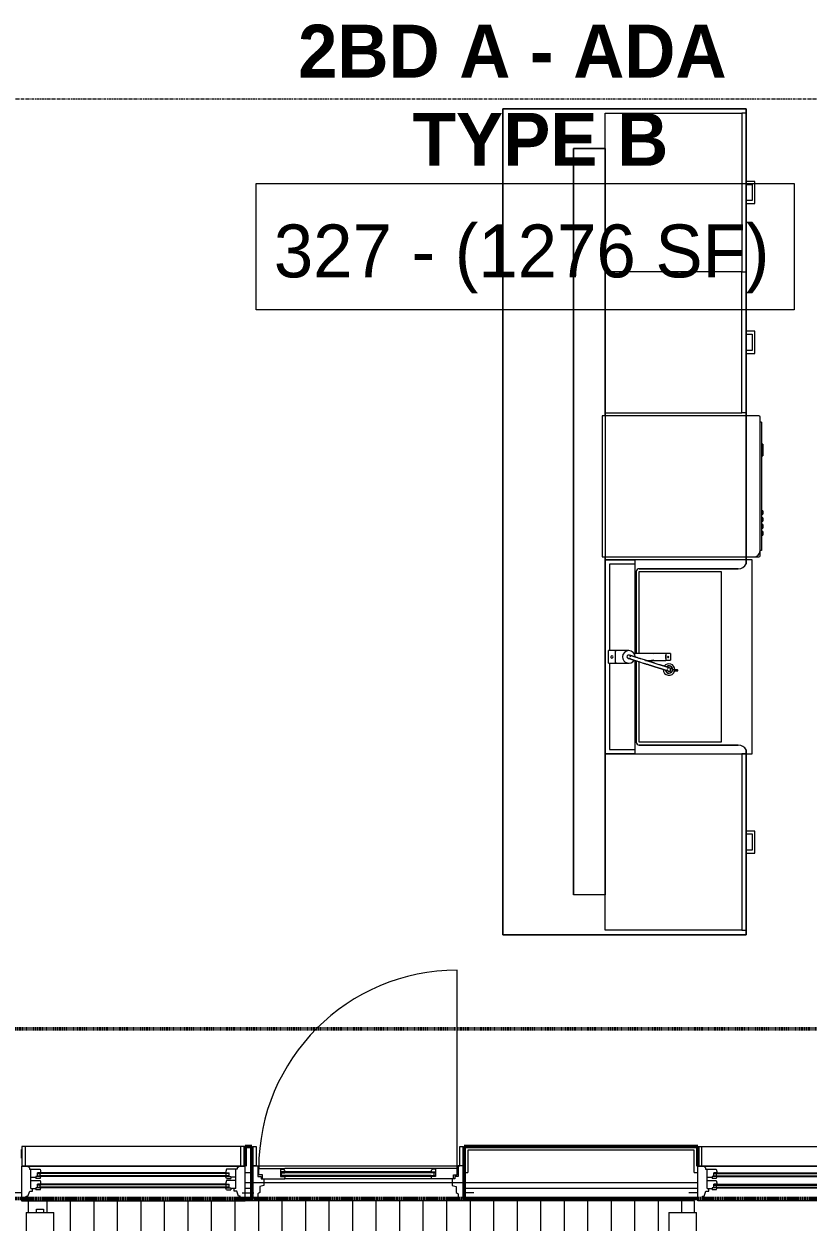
# Model space of a CAD drawing. Header units: inches. Extents: x -4218 to -1830, y 9767 to 12426.
# Drawn here: x -3712.3 to -3579, y 9976.2 to 10180 of the extents above; entities that cross this region are included whole.
import ezdxf

# ---------------------------------------------------------------- set-up
doc = ezdxf.new("R2010")
doc.units = ezdxf.units.IN
doc.header["$MEASUREMENT"] = 0
doc.linetypes.add('Dash 1_16_', pattern=[0.125, 0.0625, -0.0625])
doc.linetypes.add('Grid Line 1_2_', pattern=[0.875, 0.5, -0.125, 0.125, -0.125])
for name, color, linetype, lineweight in [('0-1', 7, 'Continuous', 5), ('0-2', 253, 'Continuous', 9), ('A-AREA-IDEN', 2, 'Continuous', 9), ('A-DOOR-4', 31, 'Continuous', 9), ('A-DOOR-5', 31, 'Continuous', 20), ('A-DOOR-FRAM', 31, 'Continuous', 20), ('A-DOOR-FRAM-2', 31, 'Continuous', 9), ('A-DOOR-GLAZ', 31, 'Continuous', 9), ('A-FLOR-5', 192, 'Continuous', 9), ('A-FLOR-HRAL', 11, 'Continuous', 9), ('A-FLOR-PATT-1', 9, 'Continuous', 9), ('A-GLAZ-1', 151, 'Continuous', 9), ('A-GLAZ-2', 151, 'Continuous', 20), ('A-WALL', 113, 'Continuous', 13), ('A-WALL-3', 254, 'Continuous', 9), ('A-WALL-4', 253, 'Continuous', 9), ('A-WALL-5', 252, 'Continuous', 9), ('A-WALL-8', 113, 'Continuous', 9), ('A-WALL-9', 113, 'Continuous', 50), ('C-PROP-LINE-1', 91, 'Dash 1_16_', 50), ('P-SANR-FIXT-1', 7, 'Continuous', 9), ('P-SANR-FIXT-3', 252, 'Continuous', 9), ('Q-CASE-1', 252, 'Continuous', 9), ('Q-CASE-2', 7, 'Continuous', 9), ('Q-CASE-3', 253, 'Continuous', 9), ('Q-CASE-5', 254, 'Continuous', 9), ('Q-SPCQ-1', 7, 'Continuous', 9), ('Q-SPCQ-2', 253, 'Continuous', 9), ('Q-SPCQ-3', 252, 'Continuous', 9), ('S-GRID-1', 1, 'Grid Line 1_2_', 9)]:
    doc.layers.add(name, color=color, linetype=linetype, lineweight=lineweight)
doc.styles.add('Century Gothic', font='ufonts.com_century-gothic.ttf', dxfattribs={"height": 9})
doc.styles.add('Century Gothic_B', font='GOTHICB.TTF', dxfattribs={"height": 9})

# ---------------------------------------------------------------- blocks, each defined once
blk = doc.blocks.new('Dishwasher_15404 - 34_ counter-V9-BACKGROUND - 3RD FLOOR')
at = {"layer": 'Q-SPCQ-1'}
for p, q in [((26.68, 0), (24.5, 0)), ((26.87, -22.93), (26.87, -0.2)), ((27.12, -1.09), (26.87, -1.09)), ((27.12, -1.09), (27.12, -22.91)), ((27.37, -4.82), (27.12, -4.82)), ((27.37, -4.82), (27.37, -5.81)), ((27.37, -5.81), (27.37, -6.79)), ((27.12, -6.79), (27.37, -6.79)), ((27.37, -16.15), (27.12, -16.15)), ((27.37, -16.15), (27.37, -16.74)), ((27.12, -16.74), (27.37, -16.74)), ((27.37, -17.33), (27.12, -17.33)), ((27.12, -17.92), (27.37, -17.92)), ((27.37, -17.33), (27.37, -17.92)), ((27.37, -18.51), (27.12, -18.51)), ((27.12, -19.1), (27.37, -19.1)), ((27.37, -19.69), (27.12, -19.69)), ((27.12, -20.28), (27.37, -20.28)), ((27.37, -18.51), (27.37, -19.1)), ((27.37, -19.69), (27.37, -20.28)), ((24.5, -24), (25.8, -24)), ((25.8, -24), (26.68, -24)), ((27.12, -22.91), (26.87, -22.91)), ((26.87, -23.8), (26.87, -22.93))]:
    blk.add_line(p, q, dxfattribs=at)
for centre, radius, start, end in [((26.68, -0.2), 0.197, 360, 90), ((26.68, -0.2), 0.197, 15, 90), ((25.8, -22.93), 1.07, 270, 0), ((26.68, -23.8), 0.197, 270, 0)]:
    blk.add_arc(centre, radius, start, end, dxfattribs=at)
at = {"layer": 'Q-SPCQ-2'}
for p, q in [((0.5, 0), (0, 0)), ((0, 0), (0, -24)), ((0, -24), (0.5, -24))]:
    blk.add_line(p, q, dxfattribs=at)
at = {"layer": 'Q-SPCQ-3'}
for p, q in [((24.5, 0), (0.5, 0)), ((0.5, -24), (24.5, -24))]:
    blk.add_line(p, q, dxfattribs=at)
blk = doc.blocks.new('Vanity Cabinet-Double Door - 33_-V10-BACKGROUND - 3RD FLOOR')
at = {"layer": 'Q-CASE-1'}
for p, q in [((-15.76, -5.06), (-15.76, 0)), ((-15.76, 0), (-15.76, -5.06)), ((-15.01, -0.75), (-15.01, -5.06)), ((-0.34, -0.75), (-15.01, -0.75)), ((16.49, -0.75), (1.82, -0.75)), ((16.49, -5.06), (16.49, -0.75)), ((17.24, 0), (17.24, -5.06)), ((17.24, -5.06), (17.24, 0))]:
    blk.add_line(p, q, dxfattribs=at)
at = {"layer": 'Q-CASE-3'}
for p, q in [((-15.76, 0), (17.24, 0)), ((17.24, 0), (-15.76, 0))]:
    blk.add_line(p, q, dxfattribs=at)
at = {"layer": 'Q-CASE-5'}
blk.add_line((17.24, 0), (-15.76, 0), dxfattribs=at)
blk = doc.blocks.new('Base Cabinet 3 Drawer 230 - Base Cabinet 3 Drawer 230 30_-2571672-BACKGROUND - 3RD FLOOR')
at = {"layer": 'Q-CASE-1'}
for p, q in [((-14.26, -23.25), (-14.26, 0)), ((-14.26, 0), (15.74, 0)), ((15.74, 0), (15.74, -23.25)), ((-14.26, -23.25), (-14.26, -24)), ((15.74, -23.25), (-14.26, -23.25)), ((-14.26, -24), (15.74, -24)), ((-1.14, -24), (-0.64, -24)), ((2.61, -24), (2.11, -24)), ((15.74, -24), (15.74, -23.25))]:
    blk.add_line(p, q, dxfattribs=at)
at = {"layer": 'Q-CASE-2'}
for p, q in [((-1.14, -24), (-1.14, -25.5)), ((-0.64, -25), (-0.64, -24)), ((2.11, -24), (2.11, -25)), ((2.61, -25.5), (2.61, -24)), ((-1.14, -25.5), (2.61, -25.5)), ((2.11, -25), (-0.64, -25))]:
    blk.add_line(p, q, dxfattribs=at)
at = {"layer": 'Q-CASE-3'}
for p, q in [((-1.14, -24), (-0.64, -24)), ((2.61, -24), (2.11, -24))]:
    blk.add_line(p, q, dxfattribs=at)
at = {"layer": 'Q-CASE-5'}
for p, q in [((-1.14, -24), (-0.64, -24)), ((2.61, -24), (2.11, -24))]:
    blk.add_line(p, q, dxfattribs=at)
blk = doc.blocks.new('Base Cabinet 3 Drawer 230 - Base Cabinet 3 Drawer 230 24_-2578604-BACKGROUND - 3RD FLOOR')
at = {"layer": 'Q-CASE-1'}
for p, q in [((-11.26, 24), (12.74, 24)), ((-11.26, 23.25), (-11.26, 24)), ((12.74, 23.25), (-11.26, 23.25)), ((-11.26, 23.25), (-11.26, 0)), ((-0.64, 24), (-1.14, 24)), ((2.11, 24), (2.61, 24)), ((12.74, 24), (12.74, 23.25)), ((12.74, 0), (12.74, 23.25)), ((-11.26, 0), (12.74, 0))]:
    blk.add_line(p, q, dxfattribs=at)
at = {"layer": 'Q-CASE-2'}
for p, q in [((2.61, 25.5), (-1.14, 25.5)), ((-1.14, 25.5), (-1.14, 24)), ((-0.64, 24), (-0.64, 25)), ((-0.64, 25), (2.11, 25)), ((2.11, 25), (2.11, 24)), ((2.61, 24), (2.61, 25.5))]:
    blk.add_line(p, q, dxfattribs=at)
at = {"layer": 'Q-CASE-3'}
for p, q in [((-0.64, 24), (-1.14, 24)), ((2.11, 24), (2.61, 24))]:
    blk.add_line(p, q, dxfattribs=at)
at = {"layer": 'Q-CASE-5'}
for p, q in [((-0.64, 24), (-1.14, 24)), ((2.11, 24), (2.61, 24))]:
    blk.add_line(p, q, dxfattribs=at)
blk = doc.blocks.new('Base Cabinet 3 Drawer 230 - Base Cabinet 3 Drawer 230 27_-2571739-BACKGROUND - 3RD FLOOR')
at = {"layer": 'Q-CASE-1'}
for p, q in [((-12.76, -23.25), (-12.76, 0)), ((-12.76, 0), (14.24, 0)), ((14.24, 0), (14.24, -23.25)), ((-12.76, -23.25), (-12.76, -24)), ((14.24, -23.25), (-12.76, -23.25)), ((-12.76, -24), (14.24, -24)), ((-1.14, -24), (-0.64, -24)), ((2.61, -24), (2.11, -24)), ((14.24, -24), (14.24, -23.25))]:
    blk.add_line(p, q, dxfattribs=at)
at = {"layer": 'Q-CASE-2'}
for p, q in [((-1.14, -24), (-1.14, -25.5)), ((-0.64, -25), (-0.64, -24)), ((2.11, -24), (2.11, -25)), ((2.61, -25.5), (2.61, -24)), ((-1.14, -25.5), (2.61, -25.5)), ((2.11, -25), (-0.64, -25))]:
    blk.add_line(p, q, dxfattribs=at)
at = {"layer": 'Q-CASE-3'}
for p, q in [((-1.14, -24), (-0.64, -24)), ((2.61, -24), (2.11, -24))]:
    blk.add_line(p, q, dxfattribs=at)
at = {"layer": 'Q-CASE-5'}
for p, q in [((-1.14, -24), (-0.64, -24)), ((2.61, -24), (2.11, -24))]:
    blk.add_line(p, q, dxfattribs=at)
blk = doc.blocks.new('kitchen_faucet_14143 - kitchen_faucet_14143-V45-BACKGROUND - 3RD FLOOR')
at = {"layer": 'P-SANR-FIXT-1'}
for p, q in [((-7.58, 2.4), (-8.24, 2.4)), ((-8.24, 2.2), (-7.58, 2.2)), ((-6.99, 1.91), (-7.41, 2.04)), ((-7.23, 2.59), (-6.81, 2.46)), ((-6.3, 0.57), (-7.09, 0.57)), ((-7.09, -0.57), (-7.09, 0.57)), ((-2.83, 0.59), (-6.3, 0.59)), ((-6.3, 0.57), (-6.3, 0.59)), ((-6.3, 0.42), (-6.3, 0.5)), ((-6.3, 0.3), (-6.3, 0.4)), ((-6.3, 0.29), (-6.3, 0.15)), ((-6.3, 0.15), (-6.3, 0.29)), ((-6.3, 0.15), (-6.3, -0.15)), ((-6.3, -0.15), (-6.3, 0.15)), ((-3.97, 0.59), (-4.89, 0.59)), ((-0.9, 0.59), (-0.94, 0.59)), ((2.26, 1.08), (0, 1.08)), ((2.34, 1.02), (2.1, 1.02)), ((2.26, 1.08), (2.26, -1.08)), ((3.44, 1.08), (2.34, 1.08)), ((2.34, -1.08), (2.34, 1.08)), ((3.44, 1.08), (3.44, -1.08)), ((-7.09, -0.57), (-6.3, -0.57)), ((-6.3, -0.15), (-6.3, -0.29)), ((-6.3, -0.29), (-6.3, -0.15)), ((-6.3, -0.4), (-6.3, -0.3)), ((-6.3, -0.5), (-6.3, -0.42)), ((-6.3, -0.59), (-6.3, -0.51)), ((-6.3, -0.59), (-0.9, -0.59)), ((-4.89, -0.59), (-3.97, -0.59)), ((0, -1.08), (2.26, -1.08)), ((2.1, -1.02), (2.34, -1.02)), ((2.34, -1.08), (3.44, -1.08))]:
    blk.add_line(p, q, dxfattribs=at)
at = {"layer": 'P-SANR-FIXT-1', "flags": 128}
for points in [[(-6.52, 2.15), (-6.53, 2.23), (-6.56, 2.3), (-6.61, 2.36), (-6.67, 2.41), (-6.74, 2.44), (-6.82, 2.45), (-6.9, 2.44), (-6.97, 2.41), (-7.03, 2.36), (-7.08, 2.3), (-7.1, 2.23), (-7.11, 2.15)], [(-7.11, 2.15), (-7.1, 2.08), (-7.08, 2), (-7.03, 1.94), (-6.97, 1.9), (-6.9, 1.87), (-6.82, 1.86), (-6.74, 1.87), (-6.67, 1.9), (-6.61, 1.94), (-6.56, 2)], [(-6.73, 2.43), (-6.73, 2.43), (-6.73, 2.43), (-6.73, 2.43), (-6.72, 2.43), (-6.72, 2.43), (-6.72, 2.43), (-6.71, 2.43), (-6.71, 2.43), (-6.7, 2.42), (-6.69, 2.42), (-6.68, 2.42), (-6.53, 2.37), (-6.52, 2.37), (-6.5, 2.36), (-6.48, 2.35), (-6.46, 2.35), (-6.44, 2.34), (-6.42, 2.33), (-6.39, 2.33), (-6.37, 2.32), (-6.34, 2.31), (-6.32, 2.3), (-6.29, 2.3), (-6.27, 2.29), (-6.24, 2.28), (-6.21, 2.27), (-6.18, 2.26), (-6.15, 2.25), (-6.12, 2.24), (-6.09, 2.23), (-6.06, 2.22), (-6.03, 2.21), (-5.99, 2.2), (-5.96, 2.19), (-5.92, 2.18), (-5.89, 2.17), (-5.85, 2.16), (-5.81, 2.14), (-5.78, 2.13), (-5.74, 2.12), (-5.7, 2.11), (-5.66, 2.1), (-5.62, 2.08), (-5.58, 2.07), (-5.53, 2.06), (-5.49, 2.04), (-5.45, 2.03), (-5.4, 2.01), (-5.36, 2), (-5.31, 1.99), (-5.27, 1.97), (-5.22, 1.96), (-5.17, 1.94), (-5.12, 1.93), (-5.07, 1.91), (-5.02, 1.9), (-4.97, 1.88), (-4.92, 1.86), (-4.87, 1.85), (-4.82, 1.83), (-4.77, 1.81), (-4.71, 1.8), (-4.66, 1.78), (-4.61, 1.76), (-4.55, 1.75), (-4.5, 1.73), (-4.44, 1.71), (-4.39, 1.69), (-4.33, 1.68), (-4.27, 1.66), (-4.22, 1.64), (-4.16, 1.62), (-4.1, 1.6), (-4.04, 1.59), (-3.99, 1.57), (-3.93, 1.55), (-3.87, 1.53), (-3.81, 1.51), (-3.75, 1.49), (-3.69, 1.47), (-3.63, 1.46), (-3.57, 1.44), (-3.51, 1.42), (-3.45, 1.4), (-3.39, 1.38), (-3.33, 1.36), (-3.27, 1.34), (-3.21, 1.32), (-3.15, 1.31), (-3.09, 1.29), (-3.03, 1.27), (-2.97, 1.25), (-2.92, 1.23), (-2.86, 1.21), (-2.8, 1.19), (-2.74, 1.17), (-2.68, 1.16), (-2.62, 1.14), (-2.56, 1.12), (-2.51, 1.1), (-1.88, 0.9), (-1.83, 0.89), (-1.78, 0.87), (-1.73, 0.85), (-1.67, 0.84), (-1.62, 0.82), (-1.4, 0.75), (-1.35, 0.74), (-1.3, 0.72), (-1.26, 0.71), (-1.21, 0.69), (-1.17, 0.68), (-1.12, 0.66), (-1.08, 0.65), (-1.04, 0.64), (-1, 0.62), (-0.96, 0.61), (-0.92, 0.6), (-0.88, 0.59), (-0.84, 0.57), (-0.8, 0.56), (-0.76, 0.55), (-0.73, 0.54), (-0.69, 0.53), (-0.66, 0.52), (-0.62, 0.51), (-0.59, 0.5), (-0.56, 0.49), (-0.52, 0.47), (-0.49, 0.47), (-0.46, 0.46), (-0.43, 0.45), (-0.4, 0.44), (-0.38, 0.43), (-0.35, 0.42), (-0.32, 0.41), (-0.3, 0.4), (-0.27, 0.4), (-0.25, 0.39), (-0.22, 0.38), (-0.2, 0.37), (-0.18, 0.37), (-0.16, 0.36), (-0.14, 0.35), (-0.12, 0.35), (-0.1, 0.34), (-0.08, 0.34), (-0.06, 0.33), (-0.05, 0.32), (-0.03, 0.32), (-0.02, 0.32), (0, 0.31), (0.01, 0.31), (0.02, 0.3), (0.03, 0.3), (0.04, 0.3), (0.05, 0.29), (0.06, 0.29), (0.07, 0.29), (0.08, 0.28), (0.09, 0.28), (0.09, 0.28), (0.1, 0.28), (0.1, 0.28), (0.11, 0.28), (0.11, 0.28), (0.11, 0.27), (0.11, 0.27), (0.11, 0.27)], [(-6.91, 1.87), (-6.91, 1.87), (-6.91, 1.87), (-6.9, 1.87), (-6.9, 1.87), (-6.9, 1.87), (-6.89, 1.87), (-6.89, 1.86), (-6.88, 1.86), (-6.88, 1.86), (-6.87, 1.86), (-6.86, 1.86), (-6.71, 1.81), (-6.69, 1.8), (-6.68, 1.8), (-6.51, 1.75), (-6.49, 1.74), (-6.46, 1.73), (-6.43, 1.72), (-6.41, 1.71), (-6.38, 1.7), (-6.35, 1.69), (-6.32, 1.68), (-6.29, 1.67), (-6.26, 1.66), (-6.22, 1.65), (-6.19, 1.64), (-6.16, 1.63), (-6.12, 1.62), (-6.09, 1.61), (-6.05, 1.6), (-6.01, 1.59), (-5.98, 1.58), (-5.94, 1.56), (-5.9, 1.55), (-5.86, 1.54), (-5.82, 1.53), (-5.78, 1.51), (-5.74, 1.5), (-5.69, 1.49), (-5.65, 1.47), (-5.61, 1.46), (-5.56, 1.45), (-5.52, 1.43), (-5.47, 1.42), (-5.42, 1.4), (-5.38, 1.39), (-5.33, 1.37), (-5.28, 1.36), (-5.23, 1.34), (-5.18, 1.33), (-4.48, 1.1), (-4.42, 1.09), (-4.36, 1.07), (-4.31, 1.05), (-4.25, 1.03), (-4.19, 1.01), (-4.13, 0.99), (-4.07, 0.98), (-4.02, 0.96), (-3.96, 0.94), (-3.9, 0.92), (-3.84, 0.9), (-3.78, 0.88), (-3.72, 0.86), (-3.66, 0.85), (-3.6, 0.83), (-3.54, 0.81), (-3.48, 0.79), (-3.42, 0.77), (-3.36, 0.75), (-3.3, 0.73), (-3.24, 0.71), (-3.18, 0.69), (-3.12, 0.68), (-3.06, 0.66), (-3, 0.64), (-2.94, 0.62), (-2.88, 0.6), (-2.83, 0.58), (-2.77, 0.56), (-2.71, 0.55), (-2.65, 0.53), (-2.03, 0.33), (-1.98, 0.32), (-1.93, 0.3), (-1.88, 0.28), (-1.83, 0.27), (-1.78, 0.25), (-1.54, 0.18), (-1.49, 0.16), (-1.45, 0.15), (-1.4, 0.13), (-1.36, 0.12), (-1.31, 0.1), (-1.27, 0.09), (-1.23, 0.08), (-1.18, 0.06), (-1.14, 0.05), (-1.1, 0.04), (-1.06, 0.03), (-1.03, 0.01), (-0.99, 0), (-0.95, -0.01), (-0.91, -0.02), (-0.88, -0.03), (-0.84, -0.04), (-0.81, -0.05), (-0.77, -0.07), (-0.74, -0.08), (-0.71, -0.09), (-0.68, -0.1), (-0.65, -0.11), (-0.62, -0.11), (-0.59, -0.12), (-0.56, -0.13), (-0.53, -0.14), (-0.51, -0.15), (-0.48, -0.16), (-0.45, -0.17), (-0.43, -0.17), (-0.41, -0.18), (-0.38, -0.19), (-0.36, -0.2), (-0.34, -0.2), (-0.32, -0.21), (-0.3, -0.21), (-0.28, -0.22), (-0.26, -0.23), (-0.25, -0.23), (-0.23, -0.24), (-0.21, -0.24), (-0.2, -0.25), (-0.18, -0.25), (-0.17, -0.26), (-0.16, -0.26), (-0.15, -0.26), (-0.14, -0.27), (-0.13, -0.27), (-0.12, -0.27), (-0.11, -0.28), (-0.1, -0.28), (-0.09, -0.28), (-0.09, -0.28), (-0.08, -0.28), (-0.08, -0.29), (-0.07, -0.29), (-0.07, -0.29), (-0.07, -0.29), (-0.07, -0.29), (-0.06, -0.29)], [(-0.27, 0.02), (-0.27, -0.06), (-0.24, -0.13), (-0.2, -0.2), (-0.15, -0.25), (-0.08, -0.28), (0, -0.3), (0.08, -0.3), (0.15, -0.28), (0.21, -0.23), (0.27, -0.18)], [(0.27, -0.18), (0.3, -0.11), (0.32, -0.03), (0.31, 0.04), (0.29, 0.12), (0.25, 0.18), (0.19, 0.23), (0.13, 0.27), (0.05, 0.29), (-0.03, 0.28), (-0.1, 0.26), (-0.17, 0.22), (-0.22, 0.16)]]:
    blk.add_lwpolyline(points, dxfattribs=at)
at = {"layer": 'P-SANR-FIXT-1'}
for centre, radius, start, end in [((-6.83, 2.16), 0.984, 176.3754, 180), ((-6.83, 2.16), 0.984, 180, 325.3711), ((-6.83, 2.16), 0.984, 0, 165), ((-6.83, 2.16), 0.63, 10.3084, 180), ((-6.83, 2.16), 0.63, 180, 315), ((-6.83, 2.16), 0.591, 132.8835, 180), ((-6.83, 2.16), 0.591, 180, 191.3603), ((-6.83, 2.16), 0.591, 191.3603, 312.7731), ((-6.83, 2.16), 0.591, 14.7648, 132.8835), ((-6.69, 0), 0.118, 0, 180), ((0, 0), 1.08, 177.6189, 180), ((0, 0), 1.08, 0, 147.4712), ((2.88, 0), 0.197, 360, 180), ((-6.69, 0), 0.118, 180, 360), ((0, 0), 1.08, 180, 360), ((2.88, 0), 0.197, 180, 360)]:
    blk.add_arc(centre, radius, start, end, dxfattribs=at)
for centre, major_axis, ratio, start_param, end_param in [((-8.24, 2.3), (0, 0.0984), 0.984808, 4.712389, 7.853982), ((-8.24, 2.3), (0, 0.0984), 0.984808, 1.570796, 4.712389), ((-3.97, 0), (0, 0.591), 0.906308, 6.021386, 6.806784), ((-3.97, 0), (0, 0.591), 0.906308, 2.617994, 3.403392)]:
    blk.add_ellipse(centre, major_axis=major_axis, ratio=ratio, start_param=start_param, end_param=end_param, dxfattribs=at)
blk = doc.blocks.new('Stainless Steel Farmhous Kitchen Sink - Stainless Steel Farmhous Kitchen Sink-V52-BACKGROUND - 3RD FLOOR')
at = {"layer": 'P-SANR-FIXT-1'}
for p, q in [((-33, 22.2), (-33, 21.18)), ((0, 22.2), (-33, 22.2)), ((0, 21.18), (0, 22.2)), ((-31, 3), (-31, 16.96)), ((-31, 16.96), (-2, 16.96)), ((-2, 16.96), (-2, 3)), ((-17.08, 3), (-31, 3)), ((-2, 3), (-15.65, 3))]:
    blk.add_line(p, q, dxfattribs=at)
at = {"layer": 'P-SANR-FIXT-3'}
for p, q in [((-33, 21.18), (-33, 2.25)), ((0, 2.25), (0, 21.18)), ((-33, 2.25), (-17.09, 2.25)), ((-15.89, 2.25), (0, 2.25))]:
    blk.add_line(p, q, dxfattribs=at)
blk = doc.blocks.new('CTR - 1st Phase - Unit Layouts_rvt-1-BACKGROUND - 3RD FLOOR')
at = {"layer": 'A-WALL-3'}
blk.add_line((-3613.5, 10055.84), (-3613.5, 10088.84), dxfattribs=at)
at = {"layer": 'A-WALL-4'}
for p, q in [((-3618.87, 10158.84), (-3618.87, 10031.84)), ((-3618.87, 10158.84), (-3613.5, 10158.84)), ((-3613.5, 10113.34), (-3613.5, 10158.84)), ((-3613.5, 10088.84), (-3613.5, 10089.34)), ((-3613.5, 10031.84), (-3613.5, 10055.84)), ((-3613.5, 10031.84), (-3618.87, 10031.84))]:
    blk.add_line(p, q, dxfattribs=at)
at = {"layer": 'A-WALL-5'}
for p, q in [((-3618.87, 10031.84), (-3618.87, 10158.84)), ((-3613.5, 10158.84), (-3618.87, 10158.84)), ((-3613.5, 10158.84), (-3613.5, 10031.84)), ((-3613.5, 10031.84), (-3618.87, 10031.84))]:
    blk.add_line(p, q, dxfattribs=at)
at = {"layer": 'A-WALL-8'}
for p, q in [((-3630.87, 10165.59), (-3630.87, 10025.06)), ((-3589.5, 10165.59), (-3630.87, 10165.59)), ((-3630.87, 10165.59), (-3589.5, 10165.59)), ((-3630.87, 10025.06), (-3630.87, 10165.59)), ((-3589.5, 10088.16), (-3589.5, 10165.59)), ((-3589.5, 10165.59), (-3589.5, 10088.16)), ((-3608.18, 10072.93), (-3608.18, 10086.84)), ((-3608.18, 10086.84), (-3608.18, 10072.93)), ((-3607.68, 10087.34), (-3590.83, 10087.34)), ((-3590.83, 10087.34), (-3607.68, 10087.34)), ((-3608.18, 10057.84), (-3608.18, 10071.65)), ((-3608.18, 10071.65), (-3608.18, 10057.84)), ((-3590.83, 10057.34), (-3607.68, 10057.34)), ((-3607.68, 10057.34), (-3590.83, 10057.34)), ((-3589.5, 10025.06), (-3589.5, 10056.52)), ((-3589.5, 10056.52), (-3589.5, 10025.06)), ((-3630.87, 10025.06), (-3589.5, 10025.06)), ((-3589.5, 10025.06), (-3630.87, 10025.06))]:
    blk.add_line(p, q, dxfattribs=at)
for centre, radius, start, end in [((-3590.83, 10088.84), 1.5, 270, 332.9435), ((-3590.83, 10088.84), 1.5, 270, 332.9435), ((-3607.68, 10086.84), 0.5, 90, 180), ((-3607.68, 10086.84), 0.5, 165, 180), ((-3607.68, 10086.84), 0.5, 90, 165), ((-3607.68, 10057.84), 0.5, 180, 270), ((-3607.68, 10057.84), 0.5, 180, 195), ((-3607.68, 10057.84), 0.5, 195, 270), ((-3590.83, 10055.84), 1.5, 27.0565, 90), ((-3590.83, 10055.84), 1.5, 27.0565, 90)]:
    blk.add_arc(centre, radius, start, end, dxfattribs=at)
at = {"layer": '0-2'}
for name, p, rotation in [('Base Cabinet 3 Drawer 230 - Base Cabinet 3 Drawer 230 27_-2571739-BACKGROUND - 3RD FLOOR', (-3613.5, 10150.6), 89.99999999998313), ('Base Cabinet 3 Drawer 230 - Base Cabinet 3 Drawer 230 24_-2578604-BACKGROUND - 3RD FLOOR', (-3613.5, 10126.58), 269.9999999999973), ('Vanity Cabinet-Double Door - 33_-V10-BACKGROUND - 3RD FLOOR', (-3613.5, 10071.6), 89.99999999998313), ('Stainless Steel Farmhous Kitchen Sink - Stainless Steel Farmhous Kitchen Sink-V52-BACKGROUND - 3RD FLOOR', (-3610.68, 10055.84), 269.9999999999936), ('kitchen_faucet_14143 - kitchen_faucet_14143-V45-BACKGROUND - 3RD FLOOR', (-3609.45, 10072.34), 180), ('Base Cabinet 3 Drawer 230 - Base Cabinet 3 Drawer 230 30_-2571672-BACKGROUND - 3RD FLOOR', (-3613.5, 10040.1), 89.99999999998313)]:
    blk.add_blockref(name, p, dxfattribs=dict(at, rotation=rotation))
blk.add_blockref('Dishwasher_15404 - 34_ counter-V9-BACKGROUND - 3RD FLOOR', (-3614, 10113.34), dxfattribs=at)
blk = doc.blocks.new('Window-Double_Hung-Andersen-400_Series-Tilt_Wash - DOUBLE HUNG - COTTAGE - 3RD FLOOR-2889114-BACKGROUND - 3RD FLOOR')
at = {"layer": 'A-GLAZ-1'}
for p, q in [((-16.29, 2.5), (-15.7, 2.5)), ((-16.29, 2.12), (-15.7, 2.12)), ((-15.82, 2.5), (-15.82, 2.12)), ((-15.7, 2.62), (15.7, 2.62)), ((-15.7, 2.5), (15.7, 2.5)), ((-15.7, 2.12), (15.7, 2.12)), ((16.29, 2.5), (15.7, 2.5)), ((16.29, 2.12), (15.7, 2.12)), ((15.82, 2.5), (15.82, 2.12)), ((-16.29, 0.56), (-15.7, 0.56)), ((-16.29, 0.19), (-15.7, 0.19)), ((-15.82, 0.56), (-15.82, 0.19)), ((-15.7, 2), (15.7, 2)), ((-15.7, 0.69), (15.7, 0.69)), ((-15.7, 0.56), (15.7, 0.56)), ((-15.7, 0.19), (15.7, 0.19)), ((-15.7, 0.06), (15.7, 0.06)), ((16.29, 0.56), (15.7, 0.56)), ((16.29, 0.19), (15.7, 0.19)), ((15.82, 0.56), (15.82, 0.19)), ((18.95, -1.06), (-18.95, -1.06)), ((-18.95, -1.06), (-18.95, -4.44)), ((-18.32, -1.06), (-18.32, -4.44)), ((18.32, -1.06), (18.32, -4.44)), ((18.95, -4.44), (18.95, -1.06)), ((-19.01, -3.94), (-19.01, -2.44)), ((-19.01, -2.44), (-18.95, -2.44)), ((-18.95, -3.94), (-19.01, -3.94)), ((18.95, -2.44), (19.01, -2.44)), ((19.01, -3.94), (18.95, -3.94)), ((19.01, -2.44), (19.01, -3.94)), ((-18.95, -4.44), (18.95, -4.44))]:
    blk.add_line(p, q, dxfattribs=at)
at = {"layer": 'A-GLAZ-2'}
for p, q in [((19.01, 4.81), (-19.01, 4.81)), ((-19.01, 4.81), (-19.01, -1.06)), ((-18.2, 4.81), (-18.2, 4)), ((18.2, 4.81), (18.2, 4)), ((19.01, -1.06), (19.01, 4.81)), ((-19.01, 3.44), (-20.51, 3.44)), ((-18.2, 4), (-17.92, 4)), ((-17.92, 4), (-17.61, 3.19)), ((-17.61, 3.19), (-17.14, 3.19)), ((-17.42, 2.75), (-16.57, 2.75)), ((-17.42, 2.75), (-17.42, -0.56)), ((-17.14, 3.19), (-17.14, 2.75)), ((-15.86, 2.97), (-16.57, 2.97)), ((-16.57, 2.62), (-16.57, 2.97)), ((-15.7, 2.62), (-16.57, 2.62)), ((-16.29, 2.62), (-16.29, 2)), ((-15.86, 2.97), (-15.7, 2.62)), ((15.86, 2.97), (15.7, 2.62)), ((15.7, 2.62), (16.57, 2.62)), ((15.86, 2.97), (16.57, 2.97)), ((16.29, 2.62), (16.29, 2)), ((16.57, 2.62), (16.57, 2.97)), ((17.42, 2.75), (16.57, 2.75)), ((17.14, 3.19), (17.14, 2.75)), ((17.61, 3.19), (17.14, 3.19)), ((17.42, 2.75), (17.42, -0.56)), ((17.92, 4), (17.61, 3.19)), ((18.2, 4), (17.92, 4)), ((19.01, 3.44), (20.51, 3.44)), ((-17.42, 1.37), (-15.86, 1.37)), ((-17.42, 0.81), (-16.57, 0.81)), ((-15.86, 1.03), (-16.57, 1.03)), ((-16.57, 0.69), (-16.57, 1.03)), ((-15.7, 0.69), (-16.57, 0.69)), ((-15.7, 2), (-16.29, 2)), ((-16.29, 0.69), (-16.29, 0.06)), ((-15.7, 0.06), (-16.29, 0.06)), ((-15.86, 1.37), (-15.7, 2)), ((-15.86, 1.03), (-15.7, 0.69)), ((-15.86, -0.56), (-15.7, 0.06)), ((15.7, 2), (16.29, 2)), ((15.86, 1.37), (15.7, 2)), ((15.86, 1.03), (15.7, 0.69)), ((15.7, 0.69), (16.57, 0.69)), ((15.7, 0.06), (16.29, 0.06)), ((15.86, -0.56), (15.7, 0.06)), ((17.42, 1.37), (15.86, 1.37)), ((15.86, 1.03), (16.57, 1.03)), ((16.29, 0.69), (16.29, 0.06)), ((16.57, 0.69), (16.57, 1.03)), ((17.42, 0.81), (16.57, 0.81)), ((-19.01, -1.06), (19.01, -1.06)), ((-17.67, -0.78), (-18, -1.06)), ((-17.67, -0.78), (-17.67, -0.56)), ((-17.67, -0.56), (-15.86, -0.56)), ((17.67, -0.56), (15.86, -0.56)), ((17.67, -0.78), (17.67, -0.56)), ((17.67, -0.78), (18, -1.06))]:
    blk.add_line(p, q, dxfattribs=at)
blk = doc.blocks.new('Door-Inswing-Andersen-400_Series-Single - 3_ 0-1_8_ x 6_ 7-1_2_ - 3rd floor-2896229-BACKGROUND - 3RD FLOOR')
at = {"layer": 'A-DOOR-4'}
blk.add_line((16.87, 0.66), (16.87, 34.41), dxfattribs=at)
blk.add_arc((16.87, 0.66), 33.75, 90, 180, dxfattribs=at)
at = {"layer": 'A-DOOR-5'}
for p, q in [((-16.87, -0.41), (-16.87, 0.66)), ((-16.87, 0.66), (-12.44, 0.66)), ((-13.19, 0.66), (-13.19, -0.66)), ((-13.19, 0.66), (-13.19, 0.59)), ((-13.19, 0.59), (-12.67, 0.59)), ((-12.44, 0.09), (-13.19, 0.09)), ((-12.67, 0.59), (-12.47, 0.34)), ((-12.47, 0.34), (-12.44, 0.16)), ((12.44, 0.66), (-12.44, 0.66)), ((-12.44, 0.16), (-12.44, 0.09)), ((16.87, 0.66), (12.44, 0.66)), ((12.47, 0.34), (12.44, 0.16)), ((12.44, 0.16), (12.44, 0.09)), ((12.44, 0.09), (13.19, 0.09)), ((12.67, 0.59), (12.47, 0.34)), ((13.19, 0.59), (12.67, 0.59)), ((13.19, 0.66), (13.19, -0.66)), ((13.19, 0.66), (13.19, 0.59)), ((16.87, -0.41), (16.87, 0.66)), ((-16.26, -0.42), (-16.87, -0.41)), ((-16.26, -1.06), (-16.26, -0.42)), ((-16.26, -1.06), (-12.44, -1.06)), ((-13.19, -0.66), (-12.44, -0.66)), ((-12.44, -0.75), (-12.47, -1.06)), ((-12.44, -0.66), (-12.44, -0.75)), ((12.44, -1.06), (-12.44, -1.06)), ((12.44, -0.66), (12.44, -0.75)), ((13.19, -0.66), (12.44, -0.66)), ((12.44, -0.75), (12.47, -1.06)), ((16.26, -1.06), (12.44, -1.06)), ((16.26, -0.42), (16.87, -0.41)), ((16.26, -1.06), (16.26, -0.42))]:
    blk.add_line(p, q, dxfattribs=at)
at = {"layer": 'A-DOOR-FRAM'}
for p, q in [((-18.06, -4.75), (-18.06, 1.12)), ((-18.06, 1.12), (-17.03, 1.12)), ((-17.69, 1.12), (-18.06, 1.12)), ((-18.06, 1.12), (-17.94, 1.12)), ((-18.06, -4.44), (-18.06, 1.12)), ((-17.31, 1.12), (17.31, 1.12)), ((-17.03, 1.12), (-17.03, -0.66)), ((17.03, 1.12), (17.03, -0.66)), ((18.06, 1.12), (17.03, 1.12)), ((17.94, 1.12), (18.06, 1.12)), ((18.06, -4.75), (18.06, 1.12)), ((18.06, 1.12), (18.06, -4.44)), ((-17.03, -0.66), (-16.45, -0.66)), ((-16.45, -0.66), (-16.45, -1.09)), ((-16.45, -1.09), (-16, -1.09)), ((-16, -1.09), (-16, -2.23)), ((16.45, -1.09), (16, -1.09)), ((16, -1.09), (16, -2.23)), ((16.45, -0.66), (16.45, -1.09)), ((17.03, -0.66), (16.45, -0.66)), ((-19.69, -3.44), (-18.06, -3.44)), ((-16.69, -3.39), (-17.03, -3.63)), ((-17.03, -3.63), (-17.03, -4.75)), ((-16, -2.23), (-16.69, -2.39)), ((-16.69, -2.39), (-16.69, -3.39)), ((16, -2.23), (16.69, -2.39)), ((16.69, -2.39), (16.69, -3.39)), ((16.69, -3.39), (17.03, -3.63)), ((17.03, -3.63), (17.03, -4.75)), ((19.69, -3.44), (18.06, -3.44)), ((-18.06, -4.8), (-18.06, -4.44)), ((-18.06, -4.75), (-17.03, -4.75)), ((18.06, -4.75), (17.03, -4.75)), ((18.06, -4.44), (18.06, -4.8))]:
    blk.add_line(p, q, dxfattribs=at)
at = {"layer": 'A-DOOR-FRAM-2'}
for p, q in [((-17.94, 4.44), (-17.31, 4.44)), ((-17.94, 1.12), (-17.94, 4.44)), ((-17.31, 4.44), (-17.31, 1.12)), ((17.31, 4.44), (17.94, 4.44)), ((17.31, 1.12), (17.31, 4.44)), ((17.94, 4.44), (17.94, 1.12)), ((-17.31, 1.12), (-17.94, 1.12)), ((17.94, 1.12), (17.31, 1.12))]:
    blk.add_line(p, q, dxfattribs=at)
at = {"layer": 'A-DOOR-GLAZ'}
for p, q in [((12.44, 0.09), (-12.44, 0.09)), ((-13.19, -0.06), (-12.44, -0.06)), ((-12.44, -0.5), (-13.19, -0.5)), ((-12.98, -0.5), (-12.98, -0.06)), ((12.44, -0.06), (-12.44, -0.06)), ((12.44, -0.5), (-12.44, -0.5)), ((12.44, -0.66), (-12.44, -0.66)), ((13.19, -0.06), (12.44, -0.06)), ((12.44, -0.5), (13.19, -0.5)), ((12.98, -0.5), (12.98, -0.06))]:
    blk.add_line(p, q, dxfattribs=at)
blk = doc.blocks.new('Window-Double_Hung-Andersen-400_Series-Tilt_Wash - DOUBLE HUNG - COTTAGE - 3RD FLOOR-2888871-BACKGROUND - 3RD FLOOR')
at = {"layer": 'A-GLAZ-1'}
for p, q in [((-18.95, 4.44), (18.95, 4.44)), ((-18.95, 1.06), (-18.95, 4.44)), ((-18.32, 1.06), (-18.32, 4.44)), ((18.32, 1.06), (18.32, 4.44)), ((18.95, 4.44), (18.95, 1.06)), ((-19.01, 2.44), (-19.01, 3.94)), ((-19.01, 3.94), (-18.95, 3.94)), ((-18.95, 2.44), (-19.01, 2.44)), ((18.95, 3.94), (19.01, 3.94)), ((19.01, 2.44), (18.95, 2.44)), ((19.01, 3.94), (19.01, 2.44)), ((18.95, 1.06), (-18.95, 1.06)), ((-16.29, -0.19), (-15.7, -0.19)), ((-16.29, -0.56), (-15.7, -0.56)), ((-15.82, -0.56), (-15.82, -0.19)), ((-15.7, -0.06), (15.7, -0.06)), ((-15.7, -0.19), (15.7, -0.19)), ((-15.7, -0.56), (15.7, -0.56)), ((-15.7, -0.69), (15.7, -0.69)), ((-15.7, -2), (15.7, -2)), ((16.29, -0.19), (15.7, -0.19)), ((16.29, -0.56), (15.7, -0.56)), ((15.82, -0.56), (15.82, -0.19)), ((-16.29, -2.13), (-15.7, -2.13)), ((-16.29, -2.5), (-15.7, -2.5)), ((-15.82, -2.5), (-15.82, -2.13)), ((-15.7, -2.13), (15.7, -2.13)), ((-15.7, -2.5), (15.7, -2.5)), ((-15.7, -2.63), (15.7, -2.63)), ((16.29, -2.13), (15.7, -2.13)), ((16.29, -2.5), (15.7, -2.5)), ((15.82, -2.5), (15.82, -2.13))]:
    blk.add_line(p, q, dxfattribs=at)
at = {"layer": 'A-GLAZ-2'}
for p, q in [((-19.01, 1.06), (19.01, 1.06)), ((-19.01, -4.81), (-19.01, 1.06)), ((-17.67, 0.78), (-18, 1.06)), ((-17.67, 0.78), (-17.67, 0.56)), ((-17.67, 0.56), (-15.86, 0.56)), ((-17.42, -2.75), (-17.42, 0.56)), ((-15.86, 0.56), (-15.7, -0.06)), ((15.86, 0.56), (15.7, -0.06)), ((17.67, 0.56), (15.86, 0.56)), ((17.42, -2.75), (17.42, 0.56)), ((17.67, 0.78), (18, 1.06)), ((17.67, 0.78), (17.67, 0.56)), ((19.01, 1.06), (19.01, -4.81)), ((-17.42, -0.81), (-16.57, -0.81)), ((-17.42, -1.38), (-15.86, -1.38)), ((-16.57, -0.69), (-16.57, -1.03)), ((-15.7, -0.69), (-16.57, -0.69)), ((-15.86, -1.03), (-16.57, -1.03)), ((-16.29, -0.69), (-16.29, -0.06)), ((-15.7, -0.06), (-16.29, -0.06)), ((-16.29, -2.63), (-16.29, -2)), ((-15.7, -2), (-16.29, -2)), ((-15.86, -1.03), (-15.7, -0.69)), ((-15.86, -1.38), (-15.7, -2)), ((15.7, -0.06), (16.29, -0.06)), ((15.86, -1.03), (15.7, -0.69)), ((15.7, -0.69), (16.57, -0.69)), ((15.86, -1.38), (15.7, -2)), ((15.7, -2), (16.29, -2)), ((15.86, -1.03), (16.57, -1.03)), ((17.42, -1.38), (15.86, -1.38)), ((16.29, -0.69), (16.29, -0.06)), ((16.29, -2.63), (16.29, -2)), ((16.57, -0.69), (16.57, -1.03)), ((17.42, -0.81), (16.57, -0.81)), ((-19.01, -3.44), (-20.51, -3.44)), ((-18.2, -4), (-17.92, -4)), ((-18.2, -4.81), (-18.2, -4)), ((-17.92, -4), (-17.61, -3.19)), ((-17.61, -3.19), (-17.14, -3.19)), ((-17.42, -2.75), (-16.57, -2.75)), ((-17.14, -3.19), (-17.14, -2.75)), ((-16.57, -2.63), (-16.57, -2.97)), ((-15.7, -2.63), (-16.57, -2.63)), ((-15.86, -2.97), (-16.57, -2.97)), ((-15.86, -2.97), (-15.7, -2.63)), ((15.86, -2.97), (15.7, -2.63)), ((15.7, -2.63), (16.57, -2.63)), ((15.86, -2.97), (16.57, -2.97)), ((16.57, -2.63), (16.57, -2.97)), ((17.42, -2.75), (16.57, -2.75)), ((17.14, -3.19), (17.14, -2.75)), ((17.61, -3.19), (17.14, -3.19)), ((17.92, -4), (17.61, -3.19)), ((18.2, -4), (17.92, -4)), ((18.2, -4.81), (18.2, -4)), ((19.01, -3.44), (20.51, -3.44)), ((19.01, -4.81), (-19.01, -4.81))]:
    blk.add_line(p, q, dxfattribs=at)
blk = doc.blocks.new('Railing - Baluster_01-2700443-BACKGROUND - 3RD FLOOR')
at = {"layer": 'A-FLOR-HRAL'}
for p, q in [((-0.59, 1.18), (0.59, 1.18)), ((-0.59, 0.59), (-0.59, 1.18)), ((0.59, 1.18), (0.59, 0.59))]:
    blk.add_line(p, q, dxfattribs=at)
blk = doc.blocks.new('Railing - Railing-2700304-BACKGROUND - 3RD FLOOR')
at = {"layer": 'A-FLOR-HRAL'}
for p, q in [((-3711.97, 9977.83), (-3711.97, 9914.58)), ((-3711.97, 9977.83), (-3711.5, 9977.83)), ((-3711.5, 9977.83), (-3707.72, 9977.83)), ((-3707.72, 9977.83), (-3707.25, 9977.83)), ((-3707.25, 9919.3), (-3707.25, 9977.83)), ((-3602.65, 9977.83), (-3602.65, 9919.3)), ((-3602.65, 9977.83), (-3602.18, 9977.83)), ((-3602.18, 9977.83), (-3598.4, 9977.83)), ((-3598.4, 9977.83), (-3597.92, 9977.83)), ((-3597.92, 9914.58), (-3597.92, 9977.83)), ((-3602.65, 9919.3), (-3707.25, 9919.3)), ((-3711.97, 9914.58), (-3597.92, 9914.58))]:
    blk.add_line(p, q, dxfattribs=at)
for points, knots in [([(-3707.72, 9918.83), (-3707.68, 9918.87), (-3707.62, 9918.93), (-3707.54, 9919.01), (-3707.49, 9919.06), (-3707.46, 9919.09), (-3707.42, 9919.13), (-3707.39, 9919.16), (-3707.37, 9919.18), (-3707.34, 9919.21), (-3707.31, 9919.24), (-3707.28, 9919.27), (-3707.26, 9919.29), (-3707.25, 9919.3), (-3707.25, 9919.3)], [0, 0, 0, 0, 0.166667, 0.25, 0.333333, 0.375, 0.416667, 0.5, 0.541667, 0.583333, 0.666667, 0.75, 0.833333, 1, 1, 1, 1]), ([(-3602.18, 9918.83), (-3602.22, 9918.87), (-3602.28, 9918.93), (-3602.36, 9919.01), (-3602.4, 9919.06), (-3602.44, 9919.09), (-3602.47, 9919.13), (-3602.5, 9919.16), (-3602.53, 9919.18), (-3602.56, 9919.21), (-3602.59, 9919.24), (-3602.61, 9919.27), (-3602.64, 9919.29), (-3602.65, 9919.3), (-3602.65, 9919.3)], [0, 0, 0, 0, 0.166667, 0.25, 0.333333, 0.375, 0.416667, 0.5, 0.541667, 0.583333, 0.666667, 0.75, 0.833333, 1, 1, 1, 1]), ([(-3711.97, 9914.58), (-3711.97, 9914.58), (-3711.96, 9914.59), (-3711.94, 9914.61), (-3711.91, 9914.64), (-3711.88, 9914.67), (-3711.86, 9914.69), (-3711.83, 9914.72), (-3711.79, 9914.76), (-3711.75, 9914.8), (-3711.71, 9914.84), (-3711.67, 9914.88), (-3711.6, 9914.95), (-3711.54, 9915.01), (-3711.5, 9915.05)], [0, 0, 0, 0, 0.166667, 0.25, 0.333333, 0.416667, 0.458333, 0.5, 0.583333, 0.666667, 0.708333, 0.75, 0.833333, 1, 1, 1, 1]), ([(-3597.92, 9914.58), (-3597.92, 9914.58), (-3597.93, 9914.59), (-3597.96, 9914.61), (-3597.99, 9914.64), (-3598.01, 9914.67), (-3598.04, 9914.69), (-3598.07, 9914.72), (-3598.11, 9914.76), (-3598.15, 9914.8), (-3598.19, 9914.84), (-3598.22, 9914.88), (-3598.29, 9914.95), (-3598.35, 9915.01), (-3598.4, 9915.05)], [0, 0, 0, 0, 0.166667, 0.25, 0.333333, 0.416667, 0.458333, 0.5, 0.583333, 0.666667, 0.708333, 0.75, 0.833333, 1, 1, 1, 1])]:
    blk.add_open_spline(points, degree=3, knots=knots, dxfattribs=at)
blk.add_blockref('Railing - Baluster_01-2700443-BACKGROUND - 3RD FLOOR', (-3709.61, 9977.24))
blk = doc.blocks.new('Family - ___-2835860-BACKGROUND - 3RD FLOOR')
at = {"layer": 'C-PROP-LINE-1'}
blk.add_line((-2636.92, 9980.19), (-3860.72, 9980.19), dxfattribs=at)
blk = doc.blocks.new('Family - ___-2835903-BACKGROUND - 3RD FLOOR')
at = {"layer": 'C-PROP-LINE-1'}
blk.add_line((-2096.45, 10009.09), (-3831.82, 10009.09), dxfattribs=at)
blk = doc.blocks.new('Family - ___-2835932-BACKGROUND - 3RD FLOOR')
at = {"layer": 'C-PROP-LINE-1'}
blk.add_line((-2067.55, 9980.19), (-3860.72, 9980.19), dxfattribs=at)

msp = doc.modelspace()

# ---------------------------------------------------------------- hatches: boundary and pattern name
at = {"layer": 'A-FLOR-PATT-1'}
h = msp.add_hatch(dxfattribs=at)
h.set_pattern_fill('FP_11', color=256, style=0, pattern_type=2)
h.set_pattern_definition([(90, (-2936.413, 11021.939), (-4, 2e-16), []), (180, (-2936.413, 11021.939), (-8, -8), [4, -28]), (180, (-2940.413, 11037.939), (-8, -8), [4, -28])])
h.paths.add_polyline_path([(-3707.2, 9919.3), (-3602.65, 9919.3), (-3602.63, 9977.83), (-3598.29, 9977.83), (-3598.29, 9979.83), (-3711.61, 9979.81), (-3711.61, 9977.83), (-3710.2, 9977.83), (-3710.2, 9978.42), (-3709.02, 9978.42), (-3709.02, 9977.83), (-3707.25, 9977.83), (-3707.21, 9919.3)], flags=0)

# ---------------------------------------------------------------- linework, layer by layer
at = {"layer": 'A-AREA-IDEN', "flags": 128}
msp.add_lwpolyline([(-3672.83, 10152.89), (-3581.34, 10152.89), (-3581.34, 10131.4), (-3672.83, 10131.4)], close=True, dxfattribs=at)
at = {"layer": 'A-FLOR-5'}
for p, q in [((-3673.59, 9982.94), (-3637.46, 9982.94)), ((-3711.61, 9979.81), (-3711.61, 9977.83)), ((-3598.29, 9979.83), (-3674.72, 9979.83)), ((-3598.29, 9977.83), (-3598.29, 9979.83))]:
    msp.add_line(p, q, dxfattribs=at)
at = {"layer": 'A-WALL'}
for p, q in [((-3636.84, 9988.44), (-3636.84, 9984.63)), ((-3598.36, 9988.44), (-3636.84, 9988.44)), ((-3598.36, 9984.63), (-3598.36, 9988.44)), ((-3674.72, 9984.63), (-3673.59, 9984.63)), ((-3637.46, 9984.63), (-3636.84, 9984.63)), ((-3598.36, 9984.63), (-3597.74, 9984.63)), ((-3674.72, 9982.94), (-3673.59, 9982.94)), ((-3637.46, 9982.94), (-3597.74, 9982.94)), ((-3674.72, 9981.94), (-3673.59, 9981.94)), ((-3674.72, 9980.44), (-3673.59, 9980.44)), ((-3637.46, 9981.94), (-3597.74, 9981.94)), ((-3637.46, 9980.44), (-3597.74, 9980.44))]:
    msp.add_line(p, q, dxfattribs=at)
at = {"layer": 'A-WALL-8'}
for p, q in [((-3674.79, 9989.06), (-3674.72, 9989.06)), ((-3597.74, 9989.06), (-3597.67, 9989.06))]:
    msp.add_line(p, q, dxfattribs=at)
at = {"layer": 'A-WALL-9'}
for p, q in [((-3673.59, 9989.06), (-3674.72, 9989.06)), ((-3674.72, 9989.06), (-3674.72, 9985.69)), ((-3673.59, 9980.19), (-3673.59, 9989.06)), ((-3597.74, 9989.06), (-3637.46, 9989.06)), ((-3637.46, 9989.06), (-3637.46, 9980.19)), ((-3597.74, 9985.69), (-3597.74, 9989.06)), ((-3674.72, 9980.19), (-3673.59, 9980.19)), ((-3637.46, 9980.19), (-3597.74, 9980.19))]:
    msp.add_line(p, q, dxfattribs=at)
at = {"layer": 'S-GRID-1'}
msp.add_line((-1830.2, 10167.19), (-4168.71, 10167.19), dxfattribs=at)

# ---------------------------------------------------------------- block references
at = {"layer": '0-1'}
msp.add_blockref('CTR - 1st Phase - Unit Layouts_rvt-1-BACKGROUND - 3RD FLOOR', (0, 0), dxfattribs=at)
at = {"layer": 'A-DOOR-4'}
msp.add_blockref('Door-Inswing-Andersen-400_Series-Single - 3_ 0-1_8_ x 6_ 7-1_2_ - 3rd floor-2896229-BACKGROUND - 3RD FLOOR', (-3655.52, 9984.63), dxfattribs=at)
at = {"layer": 'A-FLOR-HRAL'}
msp.add_blockref('Railing - Railing-2700304-BACKGROUND - 3RD FLOOR', (0, 0), dxfattribs=at)
at = {"layer": 'A-GLAZ-1', "rotation": 180}
msp.add_blockref('Window-Double_Hung-Andersen-400_Series-Tilt_Wash - DOUBLE HUNG - COTTAGE - 3RD FLOOR-2889114-BACKGROUND - 3RD FLOOR', (-3693.74, 9984.63), dxfattribs=at)
at = {"layer": 'A-GLAZ-1'}
msp.add_blockref('Window-Double_Hung-Andersen-400_Series-Tilt_Wash - DOUBLE HUNG - COTTAGE - 3RD FLOOR-2888871-BACKGROUND - 3RD FLOOR', (-3578.72, 9984.63), dxfattribs=at)
at = {"layer": 'C-PROP-LINE-1'}
for name in ['Family - ___-2835860-BACKGROUND - 3RD FLOOR', 'Family - ___-2835932-BACKGROUND - 3RD FLOOR', 'Family - ___-2835903-BACKGROUND - 3RD FLOOR']:
    msp.add_blockref(name, (0, 0), dxfattribs=at)

# ---------------------------------------------------------------- texts
at = {"layer": 'A-AREA-IDEN', "char_height": 9, "attachment_point": 1}
for s, insert, width, style in [('2BD A - ADA', (-3665.71, 10179.87), 93.324, 'Century Gothic_B'), ('TYPE B', (-3646.21, 10164.87), 46.359, 'Century Gothic_B'), ('327 - (1276 SF)', (-3669.83, 10145.89), 103.323, 'Century Gothic')]:
    msp.add_mtext(s, dxfattribs=dict(at, insert=insert, width=width, style=style))

doc.saveas('drawing.dxf')
